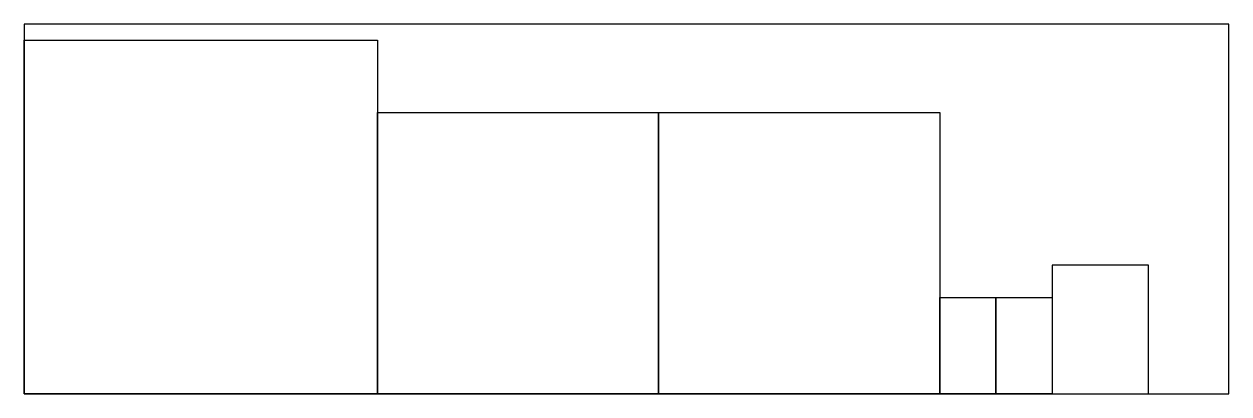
# Model space of a CAD drawing. Header units: millimetres. Extents: x 1398 to 2898, y 1851 to 2311.
import ezdxf

# ---------------------------------------------------------------- set-up
doc = ezdxf.new("R2010")
doc.units = ezdxf.units.MM

msp = doc.modelspace()

# ---------------------------------------------------------------- linework, layer by layer
at = {"color": 1}
msp.add_lwpolyline([(1397.6, 1850.9), (2897.6, 1850.9), (2897.6, 2310.9), (1397.6, 2310.9)], close=True, dxfattribs=at)
at = {"color": 3}
msp.add_lwpolyline([(1397.6, 2290.9), (1837.6, 2290.9), (1837.6, 1850.9), (1397.6, 1850.9)], close=True, dxfattribs=at)
at = {"color": 2}
for points in [[(1837.6, 2200.9), (2187.6, 2200.9), (2187.6, 1850.9), (1837.6, 1850.9)], [(2187.6, 2200.9), (2537.6, 2200.9), (2537.6, 1850.9), (2187.6, 1850.9)]]:
    msp.add_lwpolyline(points, close=True, dxfattribs=at)
at = {"color": 4}
msp.add_lwpolyline([(2677.6, 1850.9), (2797.6, 1850.9), (2797.6, 2010.9), (2677.6, 2010.9)], close=True, dxfattribs=at)
at = {"color": 6}
for points in [[(2537.6, 1970.9), (2607.6, 1970.9), (2607.6, 1850.9), (2537.6, 1850.9)], [(2607.6, 1970.9), (2677.6, 1970.9), (2677.6, 1850.9), (2607.6, 1850.9)]]:
    msp.add_lwpolyline(points, close=True, dxfattribs=at)

doc.saveas('drawing.dxf')
